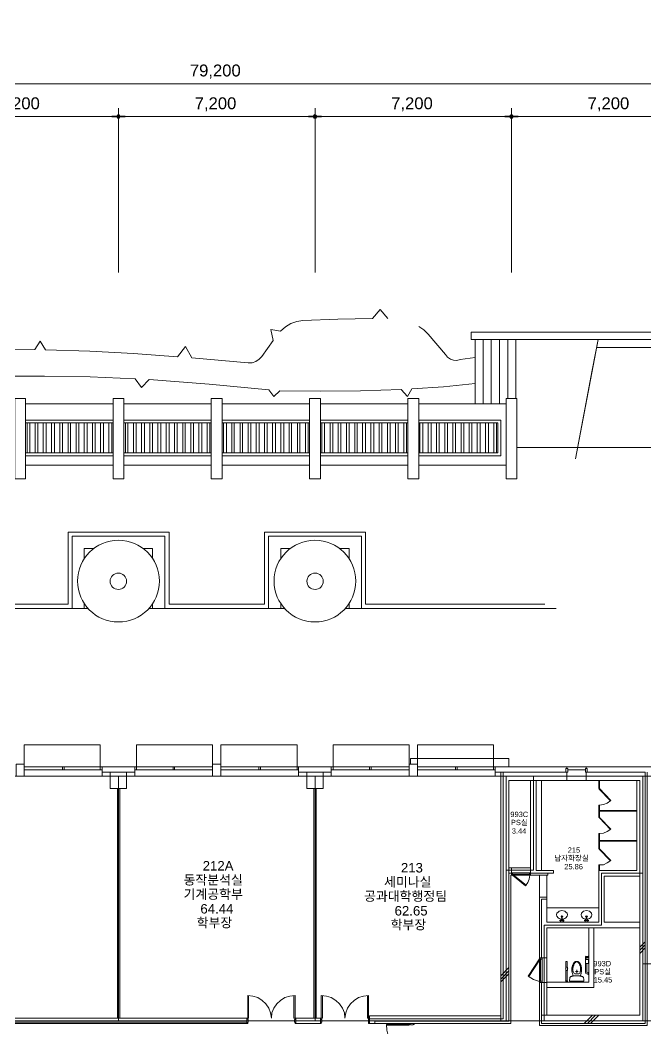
# Model space of a CAD drawing. Header units: millimetres. Extents: x -750 to 104995, y 68 to 66109.
# Drawn here: x 43654 to 66581, y 28205 to 65161 of the extents above; entities that cross this region are included whole.
import ezdxf

# ---------------------------------------------------------------- set-up
doc = ezdxf.new("R2010")
doc.units = ezdxf.units.MM
doc.layers.add('PDF_문자', color=7, linetype='Continuous')
doc.layers.add('PDF_형상', color=7, linetype='Continuous')
doc.styles.add('PDF 굴림', font='Arial.ttf')
doc.styles.add('PDF 맑은고딕Semilight', font='Arial.ttf')

msp = doc.modelspace()

# ---------------------------------------------------------------- linework, layer by layer
at = {"layer": 'PDF_형상', "lineweight": 5}
for points in [[(64836, 53457), (60175, 53457), (60175, 53729), (92330, 53729), (100282, 53729), (100282, 65161)], [(11364, 62830), (90344, 62830)], [(40174, 61629), (47134, 61629)], [(47374, 61629), (54334, 61629)], [(54574, 61629), (61544, 61629)], [(61785, 61629), (68744, 61629)], [(42536, 53081), (44187, 53091), (44386, 53394), (44584, 53081), (46204, 53028), (47813, 52945), (49422, 52830), (49715, 53206), (49945, 52788), (52014, 52600), (52160, 52600), (52296, 52652), (52411, 52736), (52505, 52840), (52923, 53426), (52840, 53833), (53195, 53770), (53373, 53927), (53571, 54042), (53791, 54115), (54010, 54157), (55295, 54209), (56570, 54230), (56842, 54565), (57124, 54230)], [(58263, 53938), (58451, 53812), (58608, 53655), (59245, 52913), (59319, 52819), (59423, 52746), (59538, 52704), (59653, 52694), (59778, 52725), (60322, 52799)], [(60322, 51106), (60322, 53457)], [(60625, 51106), (60625, 53457)], [(60917, 51106), (60917, 53457)], [(61220, 51106), (61220, 53457)], [(61523, 51304), (61523, 53457)], [(61816, 51304), (61816, 53457)], [(64773, 53164), (77961, 53164)], [(42881, 52119), (44542, 52119), (46214, 52088), (47865, 52025), (48095, 51701), (48377, 51994), (50582, 51827), (52766, 51618), (52955, 51367), (53164, 51586), (54647, 51565), (56131, 51586), (57615, 51628), (57845, 51377), (58012, 51649), (59172, 51722), (60322, 51848)], [(43853, 51106), (47061, 51106)], [(47458, 51106), (50656, 51106)], [(51053, 51106), (54261, 51106)], [(54658, 51106), (57856, 51106)], [(61461, 49507), (61461, 51106), (58263, 51106)], [(43853, 50510), (47061, 50510)], [(47061, 50406), (43853, 50406)], [(43905, 50406), (43905, 49308)], [(44009, 50406), (44009, 49308)], [(44208, 50406), (44208, 49308)], [(44302, 50406), (44302, 49308)], [(44501, 50406), (44501, 49308)], [(44605, 50406), (44605, 49308)], [(44804, 50406), (44804, 49308)], [(44908, 50406), (44908, 49308)], [(45107, 50406), (45107, 49308)], [(45201, 50406), (45201, 49308)], [(45410, 50406), (45410, 49308)], [(45504, 50406), (45504, 49308)], [(45702, 50406), (45702, 49308)], [(45807, 50406), (45807, 49308)], [(46005, 50406), (46005, 49308)], [(46110, 50406), (46110, 49308)], [(46308, 50406), (46308, 49308)], [(46402, 50406), (46402, 49308)], [(46601, 50406), (46601, 49308)], [(46705, 50406), (46705, 49308)], [(46904, 50406), (46904, 49308)], [(47009, 50406), (47009, 49308)], [(47458, 50510), (50656, 50510)], [(50656, 50406), (47458, 50406)], [(47510, 50406), (47510, 49308)], [(47604, 50406), (47604, 49308)], [(47803, 50406), (47803, 49308)], [(47907, 50406), (47907, 49308)], [(48106, 50406), (48106, 49308)], [(48210, 50406), (48210, 49308)], [(48409, 50406), (48409, 49308)], [(48503, 50406), (48503, 49308)], [(48701, 50406), (48701, 49308)], [(48806, 50406), (48806, 49308)], [(49004, 50406), (49004, 49308)], [(49109, 50406), (49109, 49308)], [(49307, 50406), (49307, 49308)], [(49402, 50406), (49402, 49308)], [(49611, 50406), (49611, 49308)], [(49705, 50406), (49705, 49308)], [(49903, 50406), (49903, 49308)], [(50008, 50406), (50008, 49308)], [(50206, 50406), (50206, 49308)], [(50311, 50406), (50311, 49308)], [(50509, 50406), (50509, 49308)], [(50603, 50406), (50603, 49308)], [(51053, 50510), (54261, 50510)], [(54261, 50406), (51053, 50406)], [(51105, 50406), (51105, 49308)], [(51209, 50406), (51209, 49308)], [(51408, 50406), (51408, 49308)], [(51502, 50406), (51502, 49308)], [(51711, 50406), (51711, 49308)], [(51805, 50406), (51805, 49308)], [(52004, 50406), (52004, 49308)], [(52108, 50406), (52108, 49308)], [(52307, 50406), (52307, 49308)], [(52411, 50406), (52411, 49308)], [(52610, 50406), (52610, 49308)], [(52704, 50406), (52704, 49308)], [(52902, 50406), (52902, 49308)], [(53007, 50406), (53007, 49308)], [(53205, 50406), (53205, 49308)], [(53310, 50406), (53310, 49308)], [(53508, 50406), (53508, 49308)], [(53602, 50406), (53602, 49308)], [(53811, 50406), (53811, 49308)], [(53905, 50406), (53905, 49308)], [(54104, 50406), (54104, 49308)], [(54209, 50406), (54209, 49308)], [(54658, 50510), (57856, 50510)], [(57856, 50406), (54658, 50406)], [(54710, 50406), (54710, 49308)], [(54804, 50406), (54804, 49308)], [(55013, 50406), (55013, 49308)], [(55107, 50406), (55107, 49308)], [(55306, 50406), (55306, 49308)], [(55410, 50406), (55410, 49308)], [(55609, 50406), (55609, 49308)], [(55713, 50406), (55713, 49308)], [(55912, 50406), (55912, 49308)], [(56006, 50406), (56006, 49308)], [(56204, 50406), (56204, 49308)], [(56309, 50406), (56309, 49308)], [(56507, 50406), (56507, 49308)], [(56612, 50406), (56612, 49308)], [(56811, 50406), (56811, 49308)], [(56905, 50406), (56905, 49308)], [(57114, 50406), (57114, 49308)], [(57208, 50406), (57208, 49308)], [(57406, 50406), (57406, 49308)], [(57511, 50406), (57511, 49308)], [(57709, 50406), (57709, 49308)], [(57814, 50406), (57814, 49308)], [(58263, 49204), (61262, 49204), (61262, 50510), (58263, 50510)], [(58263, 49308), (61158, 49308), (61158, 50406), (58263, 50406)], [(58305, 50406), (58305, 49308)], [(58409, 50406), (58409, 49308)], [(58608, 50406), (58608, 49308)], [(58712, 50406), (58712, 49308)], [(58911, 50406), (58911, 49308)], [(59005, 50406), (59005, 49308)], [(59214, 50406), (59214, 49308)], [(59308, 50406), (59308, 49308)], [(59507, 50406), (59507, 49308)], [(59611, 50406), (59611, 49308)], [(59810, 50406), (59810, 49308)], [(59914, 50406), (59914, 49308)], [(60113, 50406), (60113, 49308)], [(60207, 50406), (60207, 49308)], [(60405, 50406), (60405, 49308)], [(60510, 50406), (60510, 49308)], [(60708, 50406), (60708, 49308)], [(60813, 50406), (60813, 49308)], [(61011, 50406), (61011, 49308)], [(61105, 50406), (61105, 49308)], [(43853, 49308), (47061, 49308)], [(43853, 49204), (47061, 49204)], [(47458, 49308), (50656, 49308)], [(47458, 49204), (50656, 49204)], [(51053, 49308), (54261, 49308)], [(51053, 49204), (54261, 49204)], [(54658, 49308), (57856, 49308)], [(54658, 49204), (57856, 49204)], [(63979, 49507), (61858, 49507), (64084, 49507)], [(90773, 49507), (63875, 49507)], [(43853, 48859), (44553, 48859), (46361, 48859), (47061, 48859)], [(47458, 48859), (48158, 48859), (49955, 48859), (50656, 48859)], [(51053, 48859), (51753, 48859), (53561, 48859), (54261, 48859)], [(54658, 48859), (55358, 48859), (57155, 48859), (57856, 48859)], [(58263, 48859), (58963, 48859), (60761, 48859), (61461, 48859)], [(61858, 48357), (61461, 48357)], [(33027, 43759), (38199, 43759), (38199, 46403), (41909, 46403), (41909, 43759), (45410, 43759), (45410, 46403), (49109, 46403), (49109, 43759), (52610, 43759), (52610, 46403), (56309, 46403), (56309, 43759), (62882, 43759)], [(48952, 43603), (48952, 46257), (45556, 46257), (45556, 43603)], [(56163, 43603), (56163, 46257), (52756, 46257), (52756, 43603)], [(46005, 45431), (46005, 45808), (46361, 45808)], [(48503, 45431), (48503, 45808), (48158, 45808)], [(53205, 45431), (53205, 45808), (53561, 45808)], [(55713, 45431), (55713, 45808), (55358, 45808)], [(46005, 43603), (46005, 43780)], [(48503, 43603), (48503, 43780)], [(53205, 43603), (53205, 43780)], [(55713, 43603), (55713, 43780)], [(41177, 43603), (46141, 43603)], [(48377, 43603), (49119, 43603), (53341, 43603)], [(55577, 43603), (59799, 43603), (63290, 43603)], [(25649, 37458), (54459, 37458), (61461, 37458), (62464, 37458), (66466, 37458), (71858, 37458), (71858, 38754), (71858, 42150), (76059, 41408), (76059, 38754), (76059, 37458), (78860, 37458), (82862, 37458), (84921, 37458), (84921, 34020), (84921, 28502), (90470, 28502), (90470, 24448), (90470, 16401), (85287, 16401), (79665, 16401), (79665, 23581), (79675, 23581)], [(18250, 28502), (71858, 28502), (71858, 38754), (76059, 38754), (76059, 37458), (78860, 37458), (78860, 34020), (76268, 34020), (76268, 28502), (83270, 28502), (83270, 26026)], [(46653, 37803), (43800, 37803), (43800, 38608), (46591, 38608), (46591, 37803)], [(47918, 37803), (47918, 38608), (50708, 38608), (50708, 37803), (47855, 37803)], [(53853, 37803), (51011, 37803), (51011, 38608), (53801, 38608), (53801, 37803)], [(55118, 37803), (55118, 38608), (57908, 38608), (57908, 37803), (55055, 37803)], [(63687, 37803), (61064, 37803), (58211, 37803), (58211, 38608), (61001, 38608), (61001, 37803)], [(57960, 37907), (57960, 38106), (61555, 38106), (61555, 37803), (61555, 38106)], [(47552, 37458), (47855, 37458), (47855, 37803), (46653, 37803), (46653, 37458), (46956, 37458)], [(54762, 37458), (55055, 37458), (55055, 37803), (53853, 37803), (53853, 37458), (54156, 37458)], [(61064, 37803), (61064, 37458), (61262, 37458)], [(64397, 37740), (64397, 37803), (63687, 37803), (63687, 37740)], [(71942, 37803), (68034, 37803), (66633, 37803), (64397, 37803)], [(40655, 37458), (46653, 37458)], [(46653, 37688), (43800, 37688)], [(46653, 37604), (47855, 37604)], [(50708, 37688), (47855, 37688)], [(47855, 37458), (53853, 37458)], [(53853, 37688), (51011, 37688)], [(53853, 37604), (55055, 37604)], [(57908, 37688), (55055, 37688)], [(55055, 37458), (61064, 37458)], [(61356, 37604), (61356, 28576), (56455, 28576)], [(61064, 37688), (58211, 37688)], [(61064, 37604), (61262, 37604)], [(66633, 37604), (66633, 28325), (62683, 28325), (62683, 29903), (62683, 28325), (66633, 28325)], [(63718, 37688), (64366, 37688)], [(47218, 28597), (47218, 37009)], [(47301, 28597), (47301, 37009)], [(54418, 28597), (54418, 37009)], [(54501, 28597), (54501, 37009)], [(62558, 37301), (62558, 34010), (63195, 34010), (63195, 33905), (62359, 33905), (62359, 37301)], [(62757, 37301), (62757, 34010)], [(63687, 37301), (64397, 37301)], [(66257, 34010), (64857, 34010), (66257, 34010), (66257, 37301)], [(65285, 36559), (64867, 36988), (64878, 37009), (64857, 37009), (64878, 37009), (64878, 37301)], [(64857, 37301), (64857, 37009)], [(64878, 36403), (65035, 36423), (65170, 36476), (65296, 36570), (64878, 37009)], [(65285, 35504), (64867, 35943), (64878, 35953), (64857, 35953), (64857, 36403), (64878, 36403), (64878, 36204), (66257, 36204)], [(64878, 35358), (65035, 35379), (65170, 35431), (65296, 35525), (64878, 35953), (64878, 36183), (66257, 36183)], [(65285, 34354), (64867, 34793), (64878, 34804), (64857, 34804), (64857, 35358), (64878, 35358), (64878, 35107), (66257, 35107)], [(65296, 34375), (65170, 34281), (65035, 34219), (64878, 34208), (65035, 34219), (65170, 34281), (65296, 34375), (64878, 34804), (64878, 35086), (66257, 35086)], [(61659, 33916), (61659, 34104), (61659, 33916)], [(61659, 33916), (61659, 34104), (61659, 33916)], [(62558, 34010), (63195, 34010), (63195, 33905), (62359, 33905)], [(62683, 33832), (62683, 33027), (62683, 30801), (62683, 33027), (62955, 33027), (62955, 32954), (62955, 33027)], [(62683, 33027), (62955, 33027), (62955, 33832)], [(62757, 32954), (62955, 32954), (62955, 32108)], [(62757, 32108), (62757, 32954)], [(62757, 32954), (62955, 32954), (62955, 32108)], [(62757, 32108), (62757, 32954)], [(63530, 32223), (63613, 32244), (63655, 32275), (63697, 32327), (63707, 32379), (63697, 32442), (63655, 32484), (63613, 32515), (63509, 32536), (63404, 32515), (63363, 32484), (63321, 32442), (63310, 32379), (63321, 32327), (63363, 32275), (63404, 32244), (63488, 32223)], [(64429, 32223), (64512, 32244), (64554, 32275), (64596, 32327), (64606, 32379), (64596, 32442), (64554, 32484), (64512, 32515), (64408, 32536), (64303, 32515), (64261, 32484), (64220, 32442), (64209, 32379), (64220, 32327), (64261, 32275), (64303, 32244), (64387, 32223)], [(63540, 32191), (63530, 32202), (63519, 32264), (63509, 32264), (63499, 32264), (63488, 32202), (63478, 32191), (63478, 32181), (63478, 32170), (63478, 32160), (63467, 32160), (63467, 32149), (63457, 32149), (63446, 32160), (63436, 32160), (63436, 32170), (63436, 32181), (63436, 32191), (63446, 32191), (63457, 32191), (63457, 32202), (63467, 32202), (63467, 32191), (63478, 32191)], [(63572, 32170), (63561, 32170), (63457, 32170), (63467, 32170)], [(63478, 32160), (63540, 32149)], [(64439, 32191), (64429, 32202), (64418, 32264), (64408, 32264), (64397, 32264), (64387, 32202), (64376, 32191), (64387, 32181), (64376, 32181), (64376, 32170), (64387, 32160), (64376, 32160), (64366, 32160), (64366, 32149), (64355, 32149), (64345, 32160), (64334, 32160), (64334, 32170), (64334, 32181), (64334, 32191), (64345, 32191), (64355, 32191), (64355, 32202), (64366, 32202), (64366, 32191), (64376, 32191)], [(64470, 32170), (64460, 32170), (64355, 32170), (64366, 32170)], [(64376, 32160), (64439, 32149)], [(62757, 32108), (62757, 30801)], [(62757, 32108), (62757, 30801)], [(62955, 29913), (64491, 29913), (64491, 31909)], [(62955, 29715), (64491, 29715), (64679, 29715), (64679, 29913), (64679, 31909)], [(66560, 31397), (66362, 31199)], [(66560, 31282), (66362, 31084)], [(66560, 31167), (66362, 30969)], [(66560, 28398), (62757, 28398), (62757, 28701), (62757, 29903), (62955, 29903), (62955, 30801), (62955, 29903), (62757, 29903), (62757, 28701), (66362, 28701)], [(63697, 30467), (63697, 30655), (63687, 30666), (63676, 30676), (63655, 30666), (63645, 30655), (63645, 30467)], [(64178, 30133), (64199, 30133), (64220, 30133), (64240, 30122), (64261, 30122), (64272, 30112), (64282, 30101), (64293, 30080), (64303, 30059), (64314, 30039), (64314, 29997), (64314, 29955), (63781, 29955), (63781, 29997), (63791, 30039), (63791, 30059), (63802, 30080), (63812, 30101), (63822, 30112), (63833, 30122), (63854, 30122), (63875, 30133), (63896, 30133), (63916, 30133), (63937, 30143), (63969, 30143), (63990, 30143), (64021, 30143), (64052, 30143), (64073, 30143), (64105, 30143), (64125, 30143), (64157, 30143), (64178, 30133), (64188, 30143), (64188, 30154), (64188, 30164), (64188, 30174), (64199, 30195), (64199, 30216), (64209, 30237), (64209, 30258), (64209, 30268), (64220, 30289), (64220, 30310), (64220, 30321), (64220, 30342), (64220, 30352), (64220, 30373), (64220, 30383), (64220, 30404), (64220, 30415), (64220, 30436), (64220, 30457), (64220, 30467), (64209, 30488), (64209, 30509), (64199, 30519), (64199, 30540), (64188, 30551), (64188, 30572), (64178, 30582), (64167, 30603), (64157, 30613), (64146, 30624), (64136, 30634), (64125, 30645), (64115, 30655), (64105, 30655), (64094, 30666), (64084, 30666), (64073, 30676), (64063, 30676), (64052, 30676), (64042, 30676), (64021, 30676), (64011, 30666), (64000, 30666), (63990, 30655), (63979, 30655), (63969, 30645), (63958, 30634), (63948, 30624), (63937, 30613), (63927, 30603), (63927, 30582), (63916, 30572), (63906, 30551), (63906, 30540), (63896, 30519), (63896, 30509), (63885, 30488), (63885, 30467), (63885, 30457), (63875, 30436), (63875, 30415), (63875, 30404), (63875, 30383), (63875, 30373), (63875, 30352), (63875, 30342), (63875, 30321), (63885, 30310), (63885, 30289), (63885, 30268), (63885, 30258), (63896, 30237), (63896, 30216), (63906, 30195), (63906, 30174), (63906, 30164), (63916, 30154), (63916, 30143), (63916, 30133)], [(64470, 30854), (64387, 30854), (64376, 30854), (64366, 30833), (64376, 30812), (64387, 30812), (64470, 30812), (64470, 30854), (64481, 30875), (64481, 30791), (64470, 30812)], [(64408, 30854), (64387, 30864), (64366, 30843), (64366, 30822), (64387, 30801), (64408, 30812)], [(64418, 30603), (64418, 30279), (64418, 30268), (64439, 30258), (64470, 30258), (64470, 30206), (64439, 30206), (64387, 30227), (64366, 30279), (64366, 30822)], [(64418, 30749), (64418, 30812)], [(61555, 30446), (61262, 30143)], [(61555, 30331), (61262, 30028)], [(63645, 30425), (63634, 30404), (63645, 30373)], [(63645, 29965), (63645, 30342)], [(63697, 29965), (63697, 30342)], [(63707, 30373), (63718, 30404), (63707, 30425)], [(63969, 30603), (63979, 30603)], [(64105, 30310), (64000, 30310)], [(64052, 30258), (64052, 30363)], [(64105, 30634), (64115, 30634)], [(66456, 30592), (71858, 30592)], [(66466, 30603), (66466, 30143)], [(61555, 30216), (61262, 29924)], [(64470, 30206), (64481, 30195), (64481, 30268), (64470, 30258)], [(52024, 29422), (52024, 28597), (51993, 28597), (51993, 29422), (52181, 29401), (52359, 29349), (52516, 29244), (52662, 29119), (52766, 28962), (52829, 28785), (52860, 28597), (52881, 28785), (52955, 28962), (53059, 29119), (53195, 29244), (53352, 29349), (53540, 29401), (53728, 29422), (53728, 28597), (53686, 28597), (53686, 29422)], [(56382, 29422), (56382, 28597), (56424, 28597), (56424, 29422), (56236, 29401), (56058, 29349), (55891, 29244), (55755, 29119), (55651, 28962), (55588, 28785), (55557, 28597), (55536, 28785), (55463, 28962), (55358, 29119), (55222, 29244), (55055, 29349), (54877, 29401), (54689, 29422), (54689, 28597), (54731, 28597), (54731, 29422)], [(28146, 28597), (51962, 28597)], [(53759, 28597), (54658, 28597)], [(56455, 28398), (56455, 28680), (61262, 28680)], [(56455, 28502), (56455, 28398), (57908, 28398)], [(61638, 28398), (56654, 28398), (56654, 28482), (61262, 28482), (61555, 28482)], [(64627, 28701), (64324, 28398)], [(64742, 28701), (64439, 28398)], [(64857, 28701), (64554, 28398)], [(28146, 28450), (51962, 28450)], [(57082, 28335), (57908, 28335), (57908, 28367), (57082, 28367), (57093, 28158), (57145, 27959), (57239, 27771), (57375, 27604), (57532, 27468), (57709, 27363), (57908, 27301), (57709, 27238), (57532, 27134), (57375, 26998), (57239, 26830), (57145, 26642), (57093, 26444), (57082, 26235), (57908, 26235), (57908, 26277), (57082, 26277)]]:
    msp.add_lwpolyline(points, dxfattribs=at)
for points in [[(47259, 61932), (47259, 55913)], [(54459, 61932), (54459, 55913)], [(61659, 61932), (61659, 55913)], [(64000, 49089), (64836, 53457), (64617, 52339)], [(77961, 53457), (64836, 53457)], [(43853, 48357), (43456, 48357), (43456, 51304), (43853, 51304)], [(47061, 51304), (47061, 48357), (47458, 48357), (47458, 51304)], [(51053, 48357), (50656, 48357), (50656, 51304), (51053, 51304)], [(54261, 51304), (54261, 48357), (54658, 48357), (54658, 51304)], [(58263, 48357), (57856, 48357), (57856, 51304), (58263, 51304)], [(61461, 51304), (61461, 48357), (61858, 48357), (61858, 51304)], [(43665, 37907), (43800, 37907), (43800, 37458), (43508, 37458), (43508, 37907)], [(45201, 37688), (45263, 37688), (45263, 37803), (45201, 37803)], [(46591, 37688), (46653, 37688), (46653, 37803), (46591, 37803)], [(47855, 37688), (47918, 37688), (47918, 37803), (47855, 37803)], [(49255, 37688), (49307, 37688), (49307, 37803), (49255, 37803)], [(50865, 37907), (51011, 37907), (51011, 37458), (50708, 37458), (50708, 37907)], [(52401, 37688), (52463, 37688), (52463, 37803), (52401, 37803)], [(53801, 37688), (53853, 37688), (53853, 37803), (53801, 37803)], [(55055, 37688), (55118, 37688), (55118, 37803), (55055, 37803)], [(56455, 37688), (56518, 37688), (56518, 37803), (56455, 37803)], [(58065, 37907), (58211, 37907), (58211, 37458), (57908, 37458), (57908, 37907)], [(59601, 37688), (59663, 37688), (59663, 37803), (59601, 37803)], [(61001, 37688), (61064, 37688), (61064, 37803), (61001, 37803)], [(63655, 37740), (63718, 37740), (63718, 37604), (63655, 37604)], [(64366, 37740), (64429, 37740), (64429, 37604), (64366, 37604)], [(25649, 28502), (47259, 28502), (47259, 37458), (25649, 37458)], [(46956, 37604), (47552, 37604), (47552, 37009), (46956, 37009)], [(54459, 37458), (54459, 28502), (47259, 28502), (47259, 37458)], [(54156, 37604), (54762, 37604), (54762, 37009), (54156, 37009)], [(54459, 28502), (61461, 28502), (61461, 34020), (61461, 37458), (54459, 37458)], [(61262, 37604), (63687, 37604), (63687, 37301), (61555, 37301), (61555, 28482), (61262, 28482)], [(62464, 34020), (61461, 34020), (61461, 28502), (62757, 28502), (62809, 28502), (62861, 28502), (62861, 31909), (62861, 32003), (64857, 32003), (64961, 32003), (64961, 33801), (64961, 33905), (66362, 33905), (66466, 33905), (66466, 37458), (62464, 37458)], [(61461, 34020), (62464, 34020), (62464, 37458), (61461, 37458)], [(64397, 37604), (66560, 37604), (66560, 28398), (62757, 28398), (62757, 28701), (66362, 28701), (66362, 37301), (64397, 37301)], [(66466, 33905), (66466, 28502), (71858, 28502), (71858, 37458), (66466, 37458)], [(61659, 34104), (61555, 34104), (61659, 34104), (62359, 34104)], [(64857, 32108), (62955, 32108), (64857, 32108), (64857, 34010), (64857, 34208), (64878, 34208), (64878, 34010), (64878, 34208), (64857, 34208), (64857, 34010)], [(61555, 33905), (61659, 33905)], [(61638, 33832), (61659, 33832), (61638, 33832), (61638, 28398)], [(61659, 33832), (61691, 33832), (61691, 33874), (61701, 33874), (61701, 33926), (61691, 33926), (61659, 33926)], [(61659, 33832), (61691, 33832), (61691, 33874), (61701, 33874), (61701, 33926), (61691, 33926), (61659, 33926)], [(62171, 33445), (62192, 33466), (61712, 33853), (61691, 33832), (62328, 33832), (62307, 33686), (62255, 33560), (62171, 33445), (61691, 33832), (62171, 33445), (62255, 33560), (62307, 33686), (62328, 33832), (61691, 33832), (61712, 33853), (62192, 33466)], [(61701, 33926), (62318, 33926)], [(61701, 33874), (62318, 33874)], [(62359, 33832), (62328, 33832), (62328, 33874), (62318, 33874), (62318, 33926), (62328, 33926), (62359, 33926)], [(62359, 33832), (62328, 33832), (62328, 33874), (62318, 33874), (62318, 33926), (62328, 33926), (62359, 33926)], [(62986, 33905), (62986, 33832), (62359, 33832), (62986, 33832)], [(64961, 32003), (62861, 32003), (62861, 28502), (66466, 28502), (66466, 33905), (64961, 33905)], [(65056, 33801), (65056, 32108), (66362, 32108), (65056, 32108), (65056, 33801), (66362, 33801)], [(64857, 32641), (62955, 32641), (62955, 32108), (64857, 32108)], [(64857, 32641), (62955, 32641), (62955, 32108), (64857, 32108)], [(63488, 32170), (63478, 32191), (63457, 32202), (63436, 32191), (63436, 32170), (63436, 32160), (63457, 32149), (63478, 32160)], [(63467, 32170), (63467, 32181), (63457, 32181), (63457, 32170)], [(63540, 32317), (63530, 32338), (63509, 32348), (63488, 32338), (63478, 32317), (63488, 32296), (63509, 32285), (63530, 32296)], [(63530, 32317), (63519, 32338), (63509, 32338), (63499, 32338), (63488, 32317), (63499, 32306), (63509, 32296), (63519, 32306)], [(63519, 32170), (63509, 32181), (63499, 32181), (63499, 32170), (63509, 32170)], [(63519, 32170), (63509, 32181), (63499, 32181), (63499, 32170), (63509, 32170)], [(63561, 32149), (63572, 32160), (63582, 32160), (63582, 32170), (63582, 32181), (63582, 32191), (63572, 32191), (63561, 32191), (63561, 32202), (63551, 32202), (63551, 32191), (63540, 32191), (63540, 32181), (63540, 32170), (63530, 32160), (63540, 32160), (63551, 32160), (63551, 32149)], [(63582, 32170), (63582, 32191), (63561, 32202), (63540, 32191), (63530, 32170), (63540, 32160), (63561, 32149), (63582, 32160)], [(63561, 32170), (63561, 32181), (63551, 32181), (63551, 32170)], [(64387, 32170), (64376, 32191), (64355, 32202), (64345, 32191), (64334, 32170), (64345, 32160), (64355, 32149), (64376, 32160)], [(64366, 32170), (64366, 32181), (64355, 32181), (64355, 32170)], [(64439, 32317), (64429, 32338), (64408, 32348), (64387, 32338), (64376, 32317), (64387, 32296), (64408, 32285), (64429, 32296)], [(64429, 32317), (64418, 32338), (64408, 32338), (64397, 32338), (64387, 32317), (64397, 32306), (64408, 32296), (64418, 32306)], [(64418, 32170), (64418, 32181), (64408, 32181), (64397, 32170), (64408, 32170)], [(64418, 32170), (64418, 32181), (64408, 32181), (64397, 32170), (64408, 32170)], [(64481, 32170), (64481, 32191), (64460, 32202), (64439, 32191), (64429, 32170), (64439, 32160), (64460, 32149), (64481, 32160)], [(64460, 32149), (64470, 32160), (64481, 32160), (64481, 32170), (64481, 32181), (64481, 32191), (64470, 32191), (64460, 32191), (64460, 32202), (64449, 32202), (64449, 32191), (64439, 32191), (64439, 32181), (64439, 32170), (64439, 32160), (64449, 32160), (64449, 32149)], [(64460, 32170), (64460, 32181), (64449, 32170)], [(62955, 30801), (62757, 30801), (62955, 30801), (62955, 31909), (66362, 31909), (62955, 31909)], [(64857, 32118), (62955, 32118)], [(64857, 32108), (62955, 32108)], [(62683, 30770), (62715, 30760), (62297, 30122), (62715, 30760), (62683, 30770), (62265, 30133), (62464, 30007), (62683, 29934)], [(62683, 30770), (62265, 30133), (62464, 30007), (62683, 29934)], [(62683, 30801), (62683, 30770), (62725, 30770), (62725, 30760), (62788, 30760), (62788, 30770), (62788, 30801)], [(62683, 30801), (62683, 30770), (62725, 30770), (62725, 30760), (62788, 30760), (62788, 30770), (62788, 30801)], [(62725, 30760), (62725, 29945)], [(62788, 30760), (62788, 29945)], [(64376, 30749), (64376, 30603), (64481, 30603), (64481, 30749)], [(63645, 30467), (63707, 30467), (63707, 30342), (63645, 30342)], [(64000, 30634), (63990, 30634), (63979, 30624), (63969, 30613), (63969, 30603), (63958, 30582), (63948, 30572), (63937, 30561), (63937, 30540), (63927, 30530), (63927, 30509), (63916, 30498), (63916, 30477), (63916, 30467), (63906, 30446), (63906, 30425), (63906, 30415), (63906, 30394), (63906, 30373), (63906, 30363), (63906, 30342), (63916, 30321), (63916, 30300), (63927, 30279), (63937, 30258), (63958, 30237), (63979, 30216), (64125, 30216), (64146, 30237), (64157, 30258), (64178, 30279), (64178, 30300), (64188, 30321), (64188, 30342), (64188, 30363), (64188, 30373), (64188, 30394), (64188, 30415), (64188, 30425), (64188, 30446), (64188, 30467), (64188, 30477), (64178, 30498), (64178, 30509), (64167, 30530), (64167, 30540), (64157, 30561), (64146, 30572), (64146, 30582), (64136, 30603), (64125, 30613), (64115, 30624), (64105, 30634), (64094, 30645), (64084, 30655), (64073, 30655), (64063, 30655), (64063, 30666), (64052, 30666), (64042, 30666), (64031, 30655), (64021, 30655), (64011, 30655), (64011, 30645)], [(62683, 29903), (62683, 29934), (62725, 29934), (62725, 29945), (62788, 29945), (62788, 29934), (62788, 29903)], [(62683, 29903), (62683, 29934), (62725, 29934), (62725, 29945), (62788, 29945), (62788, 29934), (62788, 29903)], [(63645, 29965), (63697, 29965), (63718, 29955), (63634, 29955)], [(62955, 28701), (62955, 29903)], [(51962, 28398), (28146, 28398), (28146, 28502), (51962, 28502)], [(51962, 28597), (51962, 28398), (51993, 28398), (51993, 28450), (52004, 28450), (52004, 28544), (51993, 28544), (51993, 28597)], [(53759, 28597), (53759, 28398), (53728, 28398), (53728, 28450), (53707, 28450), (53707, 28544), (53728, 28544), (53728, 28597)], [(54658, 28502), (54658, 28398), (53759, 28398), (53759, 28502)], [(54658, 28597), (54658, 28398), (54689, 28398), (54689, 28450), (54710, 28450), (54710, 28544), (54689, 28544), (54689, 28597)], [(56455, 28597), (56455, 28398), (56424, 28398), (56424, 28450), (56413, 28450), (56413, 28544), (56424, 28544), (56424, 28597)], [(56455, 28398), (56654, 28398)], [(57908, 28398), (58096, 28398), (58096, 28367), (58054, 28367), (58054, 28356), (57960, 28356), (57960, 28367), (57908, 28367)]]:
    msp.add_lwpolyline(points, close=True, dxfattribs=at)
at = {"layer": 'PDF_형상', "lineweight": 25}
for points in [[(47017, 61629), (47498, 61629)], [(47310, 61629), (47299, 61671), (47257, 61692), (47216, 61671), (47195, 61629), (47216, 61587), (47257, 61566), (47299, 61587)], [(47195, 61629), (47216, 61587), (47257, 61566), (47299, 61587), (47310, 61629), (47299, 61671), (47257, 61692), (47216, 61671)], [(47289, 61629), (47278, 61650), (47257, 61660), (47237, 61650), (47226, 61629), (47237, 61608), (47257, 61598), (47278, 61608)], [(47226, 61629), (47237, 61608), (47257, 61598), (47278, 61608), (47289, 61629), (47278, 61650), (47257, 61660), (47237, 61650)], [(54217, 61629), (54698, 61629)], [(54520, 61629), (54499, 61671), (54457, 61692), (54415, 61671), (54394, 61629), (54415, 61587), (54457, 61566), (54499, 61587)], [(54394, 61629), (54415, 61587), (54457, 61566), (54499, 61587), (54520, 61629), (54499, 61671), (54457, 61692), (54415, 61671)], [(54489, 61629), (54478, 61650), (54457, 61660), (54436, 61650), (54426, 61629), (54436, 61608), (54457, 61598), (54478, 61608)], [(54426, 61629), (54436, 61608), (54457, 61598), (54478, 61608), (54489, 61629), (54478, 61650), (54457, 61660), (54436, 61650)], [(61897, 61629), (61417, 61629)], [(61594, 61629), (61615, 61587), (61657, 61566), (61699, 61587), (61720, 61629), (61699, 61671), (61657, 61692), (61615, 61671)], [(61720, 61629), (61699, 61671), (61657, 61692), (61615, 61671), (61594, 61629), (61615, 61587), (61657, 61566), (61699, 61587)], [(61626, 61629), (61636, 61608), (61657, 61598), (61678, 61608), (61688, 61629), (61678, 61650), (61657, 61660), (61636, 61650)], [(61688, 61629), (61678, 61650), (61657, 61660), (61636, 61650), (61626, 61629), (61636, 61608), (61657, 61598), (61678, 61608)]]:
    msp.add_lwpolyline(points, close=True, dxfattribs=at)
at = {"layer": 'PDF_형상', "lineweight": 5}
for centre, radius in [((47256, 44609), 1498), ((54456, 44609), 1498), ((47252, 44603), 300), ((54462, 44603), 300)]:
    msp.add_circle(centre, radius, dxfattribs=at)

# ---------------------------------------------------------------- texts
at = {"layer": 'PDF_문자', "attachment_point": 4}
for s, insert, char_height, style in [('79,200', (49872, 63277), 436.4, 'PDF 굴림'), ('7,200', (42849, 62075), 436.4, 'PDF 굴림'), ('7,200', (50050, 62075), 436.4, 'PDF 굴림'), ('7,200', (57249, 62075), 436.4, 'PDF 굴림'), ('7,200', (64449, 62075), 436.4, 'PDF 굴림'), ('993C', (61617, 36059), 195.6, 'PDF 맑은고딕Semilight'), ('PS실', (61638, 35756), 195.6, 'PDF 맑은고딕Semilight'), ('3.44', (61670, 35453), 195.6, 'PDF 맑은고딕Semilight'), ('215', (63718, 34752), 195.6, 'PDF 맑은고딕Semilight'), ('남자화장실', (63227, 34450), 195.6, 'PDF 맑은고딕Semilight'), ('212A', (50342, 34178), 346.1, 'PDF 맑은고딕Semilight'), ('213', (57605, 34104), 346.1, 'PDF 맑은고딕Semilight'), ('25.86', (63592, 34146), 195.6, 'PDF 맑은고딕Semilight'), ('동작분석실', (49642, 33645), 346.1, 'PDF 맑은고딕Semilight'), ('세미나실', (56988, 33572), 346.1, 'PDF 맑은고딕Semilight'), ('기계공학부', (49642, 33122), 346.1, 'PDF 맑은고딕Semilight'), ('공과대학행정팀', (56257, 33049), 346.1, 'PDF 맑은고딕Semilight'), ('64.44', (50259, 32600), 346.1, 'PDF 맑은고딕Semilight'), ('62.65', (57375, 32527), 346.1, 'PDF 맑은고딕Semilight'), ('학부장', (50123, 32077), 346.1, 'PDF 맑은고딕Semilight'), ('학부장', (57229, 32004), 346.1, 'PDF 맑은고딕Semilight'), ('993D', (64658, 30593), 195.6, 'PDF 맑은고딕Semilight'), ('PS실', (64690, 30290), 195.6, 'PDF 맑은고딕Semilight'), ('15.45', (64669, 29998), 195.6, 'PDF 맑은고딕Semilight')]:
    msp.add_mtext(s, dxfattribs=dict(at, insert=insert, char_height=char_height, style=style))

doc.saveas('drawing.dxf')
